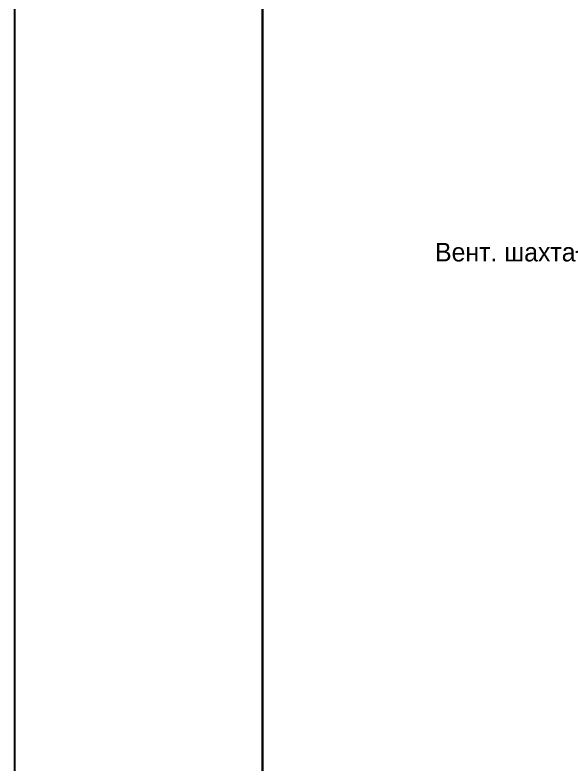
# Model space of a CAD drawing. Header units: millimetres. Extents: x 363119 to 453119, y -246250 to -184425.
# Drawn here: x 409119 to 413549, y -198091 to -192034 of the extents above; entities that cross this region are included whole.
import ezdxf
from ezdxf import colors
from ezdxf.entities.mleader import LeaderData, LeaderLine
from ezdxf.math import Vec2, Vec3

# ---------------------------------------------------------------- set-up
doc = ezdxf.new("R2010")
doc.units = ezdxf.units.MM
doc.layers.add('Штамп', color=222, linetype='Continuous')

msp = doc.modelspace()

# ---------------------------------------------------------------- linework, layer by layer
at = {"layer": 'Штамп', "color": 0}
msp.add_lwpolyline([(430119.3, -214125.1), (409119.3, -214125.1), (409119.3, -184425.1), (430119.3, -184425.1)], close=True, dxfattribs=at)
at = {"layer": 'Штамп', "color": 0, "lineweight": 30}
msp.add_lwpolyline([(411119.3, -213625.1), (411119.3, -184925.1), (429619.3, -184925.1), (429619.3, -213625.1)], dxfattribs=at)

# ---------------------------------------------------------------- leaders
at = {"color": 0}
ml = msp.add_multileader_mtext('Standard', dxfattribs=at)
ml.set_content('Вент. шахта')
ml.set_leader_properties()
ml.build(insert=Vec2(0, 0))
ctx = ml.context
ctx.base_point, ctx.char_height, ctx.plane_origin = Vec3(412148.8, -193948.9), 150, Vec3(415358.9, -193344.9)
ctx.text_align_type = 2
notes = []
notes.append((ctx, [(0, (1, 1, 0), (413660.8, -193948.9), (-1, 0), 8, [(0, [(415358.9, -193344.9)], 0, [])])]))
ctx.mtext.insert, ctx.mtext.alignment, ctx.mtext.flow_direction = Vec3(413650.8, -193873.9), 3, 5
for ctx, leaders in notes:
    for number, flags, end, landing, length, lines in leaders:
        leader = LeaderData()
        leader.index, (leader.has_last_leader_line, leader.has_dogleg_vector, leader.attachment_direction) = number, flags
        leader.last_leader_point, leader.dogleg_vector, leader.dogleg_length = Vec3(end), Vec3(landing), length
        for number, points, colour, breaks in lines:
            line = LeaderLine()
            line.index, line.vertices, line.color, line.breaks = number, Vec3.list(points), colors.encode_raw_color(colour), breaks
            leader.lines.append(line)
        ctx.leaders.append(leader)

doc.saveas('drawing.dxf')
